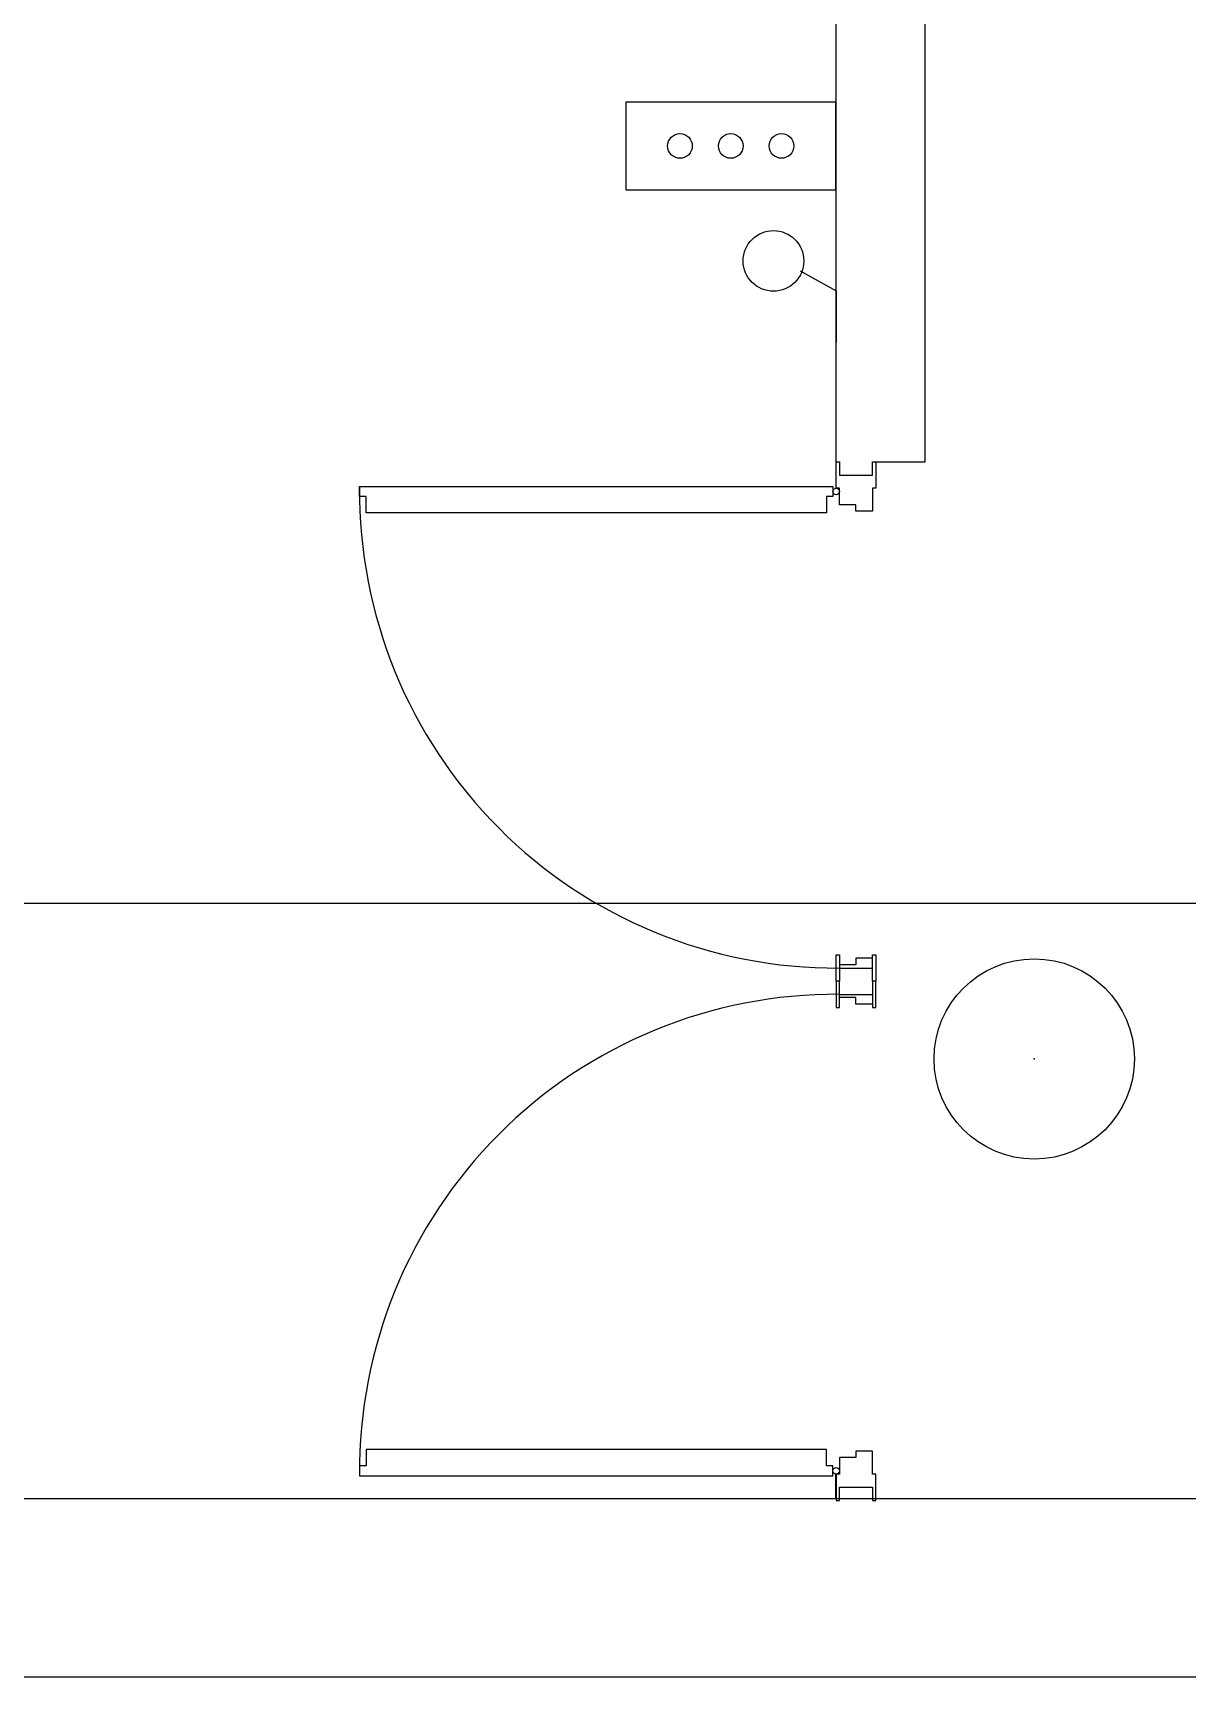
# Model space of a CAD drawing. Header units: millimetres. Extents: x 1251.1 to 1334.1, y 1577.6 to 1641.3.
# Drawn here: x 1301.397 to 1303.335, y 1610.451 to 1613.214 of the extents above; entities that cross this region are included whole.
import ezdxf

# ---------------------------------------------------------------- set-up
doc = ezdxf.new("R2010")
doc.units = ezdxf.units.MM
doc.linetypes.add('ACAD_ISO02W100', pattern=[15, 12, -3])
doc.linetypes.add('DASHED2', pattern=[9.525, 6.35, -3.175])
for name, color, linetype in [('IMPIANTO ELETTRICO', 7, 'Continuous'), ('MURATURA', 140, 'Continuous'), ('PORTES', 3, 'Continuous')]:
    doc.layers.add(name, color=color, linetype=linetype)

msp = doc.modelspace()

# ---------------------------------------------------------------- linework, layer by layer
at = {"layer": 'IMPIANTO ELETTRICO', "linetype": 'Continuous'}
msp.add_lwpolyline([(1302.393, 1612.9495), (1302.393, 1613.0977), (1302.7447, 1613.0977), (1302.7447, 1612.9495)], close=True, dxfattribs=at)
msp.add_lwpolyline([(1302.6852, 1612.8136), (1302.746, 1612.7801), (1302.746, 1612.6936)], dxfattribs=at)
for centre, radius in [((1302.4836, 1613.0236), 0.0207), ((1302.5689, 1613.0236), 0.0207), ((1302.6541, 1613.0236), 0.0207), ((1302.6406, 1612.8305), 0.0509), ((1303.0785, 1611.4898), 0.1682)]:
    msp.add_circle(centre, radius, dxfattribs=at)
at = {"layer": 'IMPIANTO ELETTRICO', "linetype": 'DASHED2'}
msp.add_point((1303.0785, 1611.4898), dxfattribs=at)
at = {"layer": 'MURATURA'}
for p, q in [((1302.8956, 1612.4927), (1302.8956, 1616.031)), ((1302.7456, 1610.7513), (1302.7456, 1610.7924)), ((1311.4456, 1610.4513), (1298.4456, 1610.4513))]:
    msp.add_line(p, q, dxfattribs=at)
at = {"layer": 'MURATURA', "linetype": 'ACAD_ISO02W100'}
for p, q in [((1302.7461, 1612.4927), (1302.7456, 1615.8189)), ((1302.8123, 1612.4927), (1302.8956, 1612.4927)), ((1295.6918, 1611.7513), (1312.6797, 1611.7513)), ((1298.4456, 1610.7513), (1311.4456, 1610.7513))]:
    msp.add_line(p, q, dxfattribs=at)
at = {"layer": 'MURATURA', "linetype": 'ACAD_ISO02W100', "ltscale": 0.07}
msp.add_line((1295.6918, 1611.7513), (1312.6797, 1611.7513), dxfattribs=at)
at = {"layer": 'PORTES'}
for points in [[(1302.7516, 1612.4485), (1302.7461, 1612.4485), (1302.7461, 1612.4927), (1302.7516, 1612.4927), (1302.7516, 1612.4706), (1302.8068, 1612.4706), (1302.8068, 1612.4927), (1302.8123, 1612.4927), (1302.8123, 1612.4485), (1302.8068, 1612.4485), (1302.8068, 1612.4099), (1302.7792, 1612.4099), (1302.7792, 1612.4209), (1302.7516, 1612.4209)], [(1302.7405, 1612.4513), (1302.7405, 1612.4347), (1302.7295, 1612.4347), (1302.7295, 1612.4071), (1301.9566, 1612.4071), (1301.9566, 1612.4347), (1301.9456, 1612.4347), (1301.9456, 1612.4513)], [(1302.7516, 1611.6204), (1302.7461, 1611.6204), (1302.7461, 1611.6646), (1302.7516, 1611.6646), (1302.7516, 1611.6425), (1302.8068, 1611.6425), (1302.8068, 1611.6646), (1302.8123, 1611.6646), (1302.8123, 1611.6204), (1302.8068, 1611.6204), (1302.8068, 1611.5818), (1302.7792, 1611.5818), (1302.7792, 1611.5928), (1302.7516, 1611.5928)], [(1302.7516, 1611.6204), (1302.7461, 1611.6204), (1302.7461, 1611.5763), (1302.7516, 1611.5763), (1302.7516, 1611.5983), (1302.8068, 1611.5983), (1302.8068, 1611.5763), (1302.8123, 1611.5763), (1302.8123, 1611.6204), (1302.8068, 1611.6204), (1302.8068, 1611.6591), (1302.7792, 1611.6591), (1302.7792, 1611.648), (1302.7516, 1611.648)], [(1302.7405, 1610.7896), (1302.7405, 1610.8061), (1302.7295, 1610.8061), (1302.7295, 1610.8338), (1301.9566, 1610.8338), (1301.9566, 1610.8061), (1301.9456, 1610.8061), (1301.9456, 1610.7896)], [(1302.7516, 1610.7923), (1302.7461, 1610.7923), (1302.7461, 1610.7482), (1302.7516, 1610.7482), (1302.7516, 1610.7703), (1302.8068, 1610.7703), (1302.8068, 1610.7482), (1302.8123, 1610.7482), (1302.8123, 1610.7923), (1302.8068, 1610.7923), (1302.8068, 1610.831), (1302.7792, 1610.831), (1302.7792, 1610.82), (1302.7516, 1610.82)]]:
    msp.add_lwpolyline(points, close=True, dxfattribs=at)
for centre in [(1302.7461, 1612.443), (1302.7461, 1610.7979)]:
    msp.add_circle(centre, 0.00552, dxfattribs=at)
for centre, start, end in [((1302.7461, 1612.443), 179.4791, 270.3472), ((1302.7461, 1610.7979), 89.6528, 180.5209)]:
    msp.add_arc(centre, 0.8005, start, end, dxfattribs=at)

doc.saveas('drawing.dxf')
